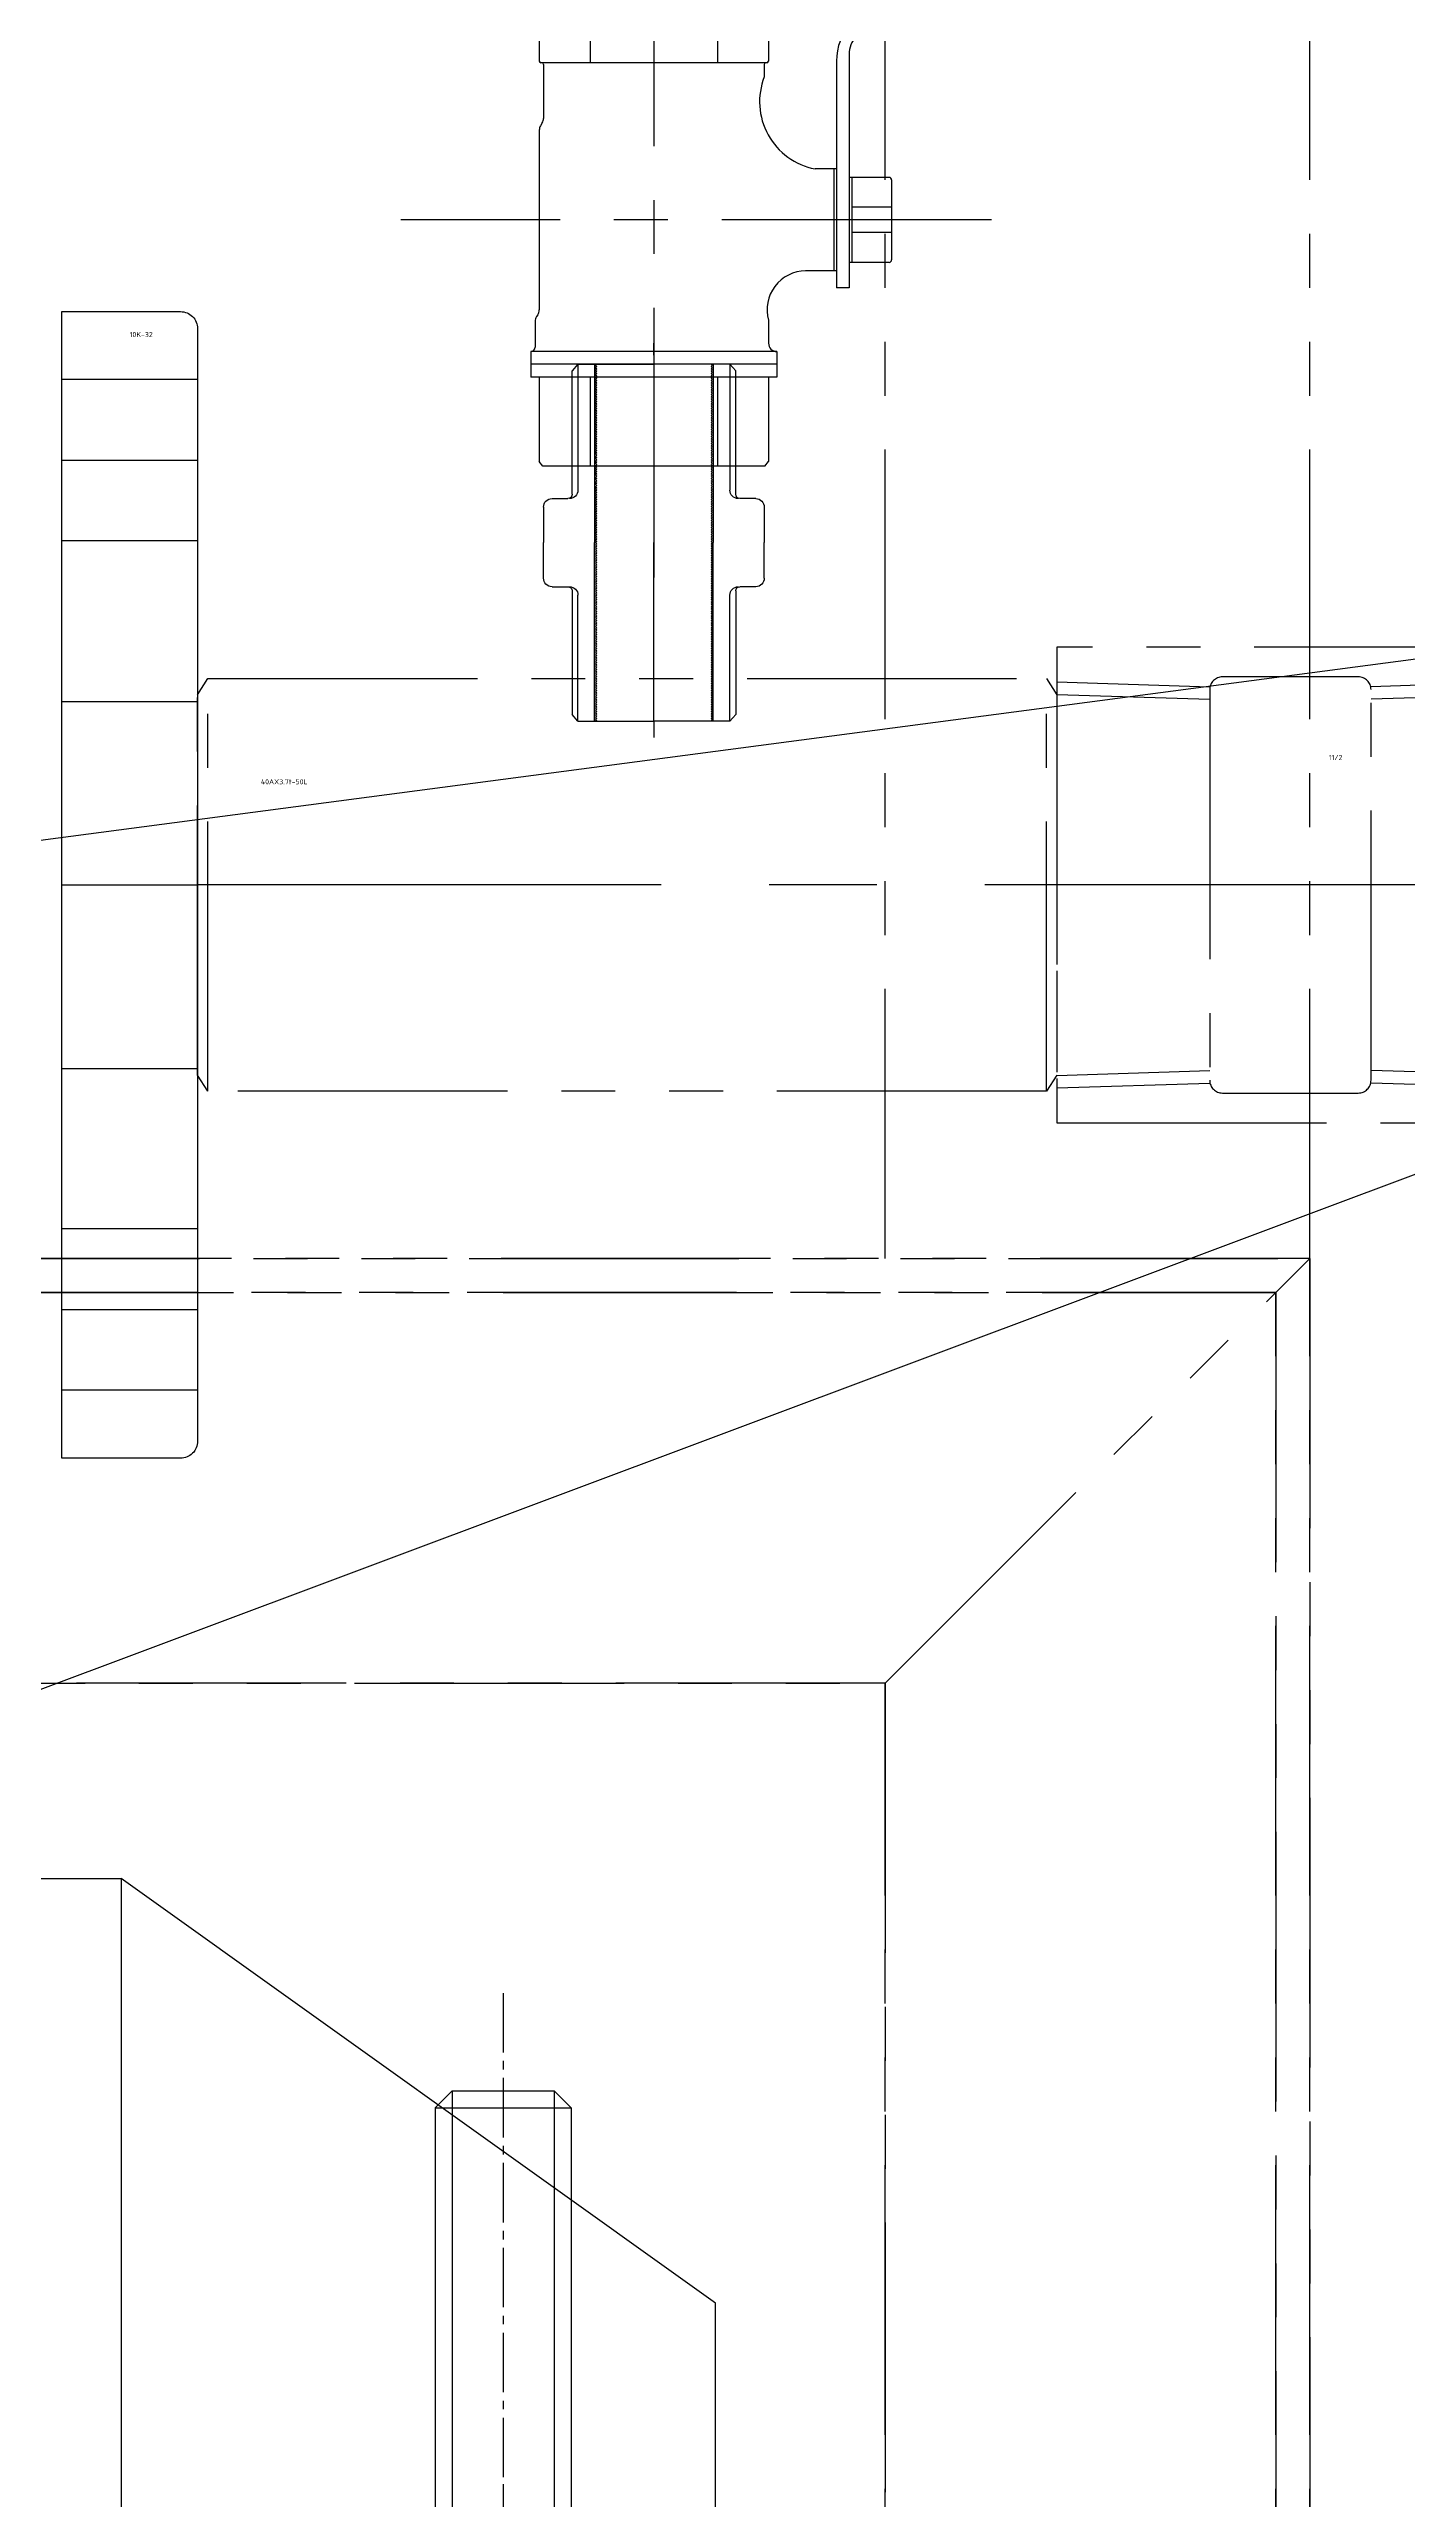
# Model space of a CAD drawing. Header units: millimetres. Extents: x 0 to 37514, y 0 to 8910.
# Drawn here: x 22897.6 to 23057.6, y 1853 to 2141.4 of the extents above; entities that cross this region are included whole.
import ezdxf

# ---------------------------------------------------------------- set-up
doc = ezdxf.new("R2010")
doc.units = ezdxf.units.MM
for name, pattern in [('CENTER', [50.8, 31.75, -6.35, 6.35, -6.35]), ('CENTER1', [10, 7, -1, 1, -1]), ('CENTERX2', [101.6, 63.5, -12.7, 12.7, -12.7]), ('DASHED', [19.05, 12.7, -6.35]), ('PHANTOM', [63.5, 31.75, -6.35, 6.35, -6.35, 6.35, -6.35])]:
    doc.linetypes.add(name, pattern=pattern)
for name, color, linetype in [('2', 2, 'DASHED'), ('BOM-T', 4, 'Continuous'), ('CENTER', 1, 'CENTER')]:
    doc.layers.add(name, color=color, linetype=linetype)
doc.styles.get("Standard").update_dxf_attribs({"font": 'ISOCP.SHX', "bigfont": 'WHGTXT.SHX'})
doc.dimstyles.new('PS-20', dxfattribs={"dimscale": 20, "dimtxt": 3.2, "dimasz": 2.5, "dimexe": 2, "dimexo": 2.5, "dimgap": 2, "dimtad": 1, "dimtoh": 1, "dimrnd": 0.05, "dimzin": 12, "dimdsep": 46, "dimtxsty": 'Standard', "dimcen": 0, "dimclrt": 2, "dimazin": 3, "dimtfac": 1, "dimtofl": 0, "dimtmove": 0, "dimatfit": 3, "dimfxl": 0, "dimtolj": 1, "dimtzin": 0, "dimarcsym": 0})

# ---------------------------------------------------------------- blocks, each defined once
blk = doc.blocks.new('A$C2C2A1213')
at = {"color": 6, "linetype": 'PHANTOM'}
for p, q in [((-50, 710), (-50, 1760)), ((0, 710), (0, 1760)), ((-480, 710), (0, 710)), ((-480, 710), (0, 710)), ((0, 710), (-480, 710)), ((-50, 660), (0, 710)), ((-50, 660), (0, 710)), ((0, 710), (0, 0)), ((0, 0), (0, 710)), ((-476, 706), (-4, 706)), ((-4, 706), (-476, 706)), ((-4, 706), (-4, 0)), ((-4, 0), (-4, 706)), ((-50, 660), (-430, 660)), ((-430, 660), (-50, 660)), ((-50, 0), (-50, 660)), ((-50, 660), (-50, 0))]:
    blk.add_line(p, q, dxfattribs=at)
blk = doc.blocks.new('A$C3E310DE3')
at = {"color": 1, "linetype": 'CENTER1'}
for p, q in [((-38, 163.53), (-38, 9.03)), ((-96, 8), (-96, -5))]:
    blk.add_line(p, q, dxfattribs=at)
at = {"color": 0, "linetype": 'Continuous'}
for p, q in [((-44, 152), (-46, 150)), ((-44, 152), (-44, 99)), ((-32, 152), (-44, 152)), ((-32, 152), (-32, 99)), ((-32, 152), (-30, 150)), ((-46, 150), (-46, 99)), ((-30, 150), (-46, 150)), ((-30, 150), (-30, 99)), ((-27.88, 99), (-48.12, 99)), ((-51.5, 97), (-51.5, 93)), ((-44.75, 97), (-44.75, 93)), ((-31.25, 97), (-31.25, 93)), ((-24.5, 97), (-24.5, 93)), ((-51.5, 89), (-51.5, 93)), ((-44.75, 89), (-44.75, 93)), ((-31.25, 89), (-31.25, 93)), ((-24.5, 89), (-24.5, 93)), ((-27.88, 87), (-48.12, 87)), ((-27.88, 77), (-48.12, 77)), ((-51.5, 75), (-51.5, 71)), ((-44.75, 75), (-44.75, 71)), ((-31.25, 75), (-31.25, 71)), ((-24.5, 75), (-24.5, 71)), ((-51.5, 67), (-51.5, 71)), ((-44.75, 67), (-44.75, 71)), ((-31.25, 67), (-31.25, 71)), ((-24.5, 67), (-24.5, 71)), ((-27.88, 65), (-48.12, 65)), ((-51.5, 19), (-51.5, 27)), ((-24.5, 27), (-51.5, 27)), ((-44.75, 19), (-44.75, 27)), ((-31.25, 19), (-31.25, 27)), ((-24.5, 19), (-24.5, 27)), ((-27.88, 17), (-48.12, 17))]:
    blk.add_line(p, q, dxfattribs=at).dxf.unprotected_set("ltscale", 0)
at = {"color": 0, "linetype": 'Continuous', "ltscale": 0.3}
for p, q in [((-46, 87), (-46, 77)), ((-44, 87), (-44, 77)), ((-32, 87), (-32, 77)), ((-30, 87), (-30, 77)), ((-46, 65), (-46, 27)), ((-44, 65), (-44, 27)), ((-32, 65), (-32, 27)), ((-30, 65), (-30, 27)), ((-56.03, 17), (-70.5, 3)), ((-19.97, 17), (-56.03, 17)), ((-19.97, 17), (-5.5, 3)), ((0, 3), (-112, 3)), ((-112, 3), (-112, 0)), ((0, 3), (0, 0)), ((0, 0), (-112, 0))]:
    blk.add_line(p, q, dxfattribs=at)
at = {"color": 0, "linetype": 'ByBlock', "ltscale": 0.3}
for p, q in [((-104.75, 3), (-104.75, 0)), ((-87.25, 3), (-87.25, 0))]:
    blk.add_line(p, q, dxfattribs=at)
at = {"color": 0, "linetype": 'Continuous'}
for centre, radius, start, end in [((-48.12, 95.15), 3.85, 28.6987, 151.3013), ((-38, 86.61), 12.39, 56.9913, 123.0087), ((-27.88, 95.15), 3.85, 28.6987, 151.3013), ((-48.12, 90.85), 3.85, 208.6987, 331.3013), ((-38, 99.39), 12.39, 236.9913, 303.0087), ((-27.88, 90.85), 3.85, 208.6987, 331.3013), ((-48.12, 73.15), 3.85, 28.6987, 151.3013), ((-38, 64.61), 12.39, 56.9913, 123.0087), ((-27.88, 73.15), 3.85, 28.6987, 151.3013), ((-48.12, 68.85), 3.85, 208.6987, 331.3013), ((-38, 77.39), 12.39, 236.9913, 303.0087), ((-27.88, 68.85), 3.85, 208.6987, 331.3013), ((-48.12, 20.85), 3.85, 208.6987, 331.3013), ((-38, 29.39), 12.39, 236.9913, 303.0087), ((-27.88, 20.85), 3.85, 208.6987, 331.3013)]:
    blk.add_arc(centre, radius, start, end, dxfattribs=at).dxf.unprotected_set("ltscale", 0)
blk = doc.blocks.new('A$C008E7EDB')
at = {"color": 3}
for p, q in [((-80, 50), (-10, 100)), ((-10, 100), (-10, 10)), ((0, 100), (-10, 100)), ((0, 100), (0, 0)), ((-80, 0), (-80, 50)), ((-10, 10), (-80, 10)), ((0, 0), (-80, 0))]:
    blk.add_line(p, q, dxfattribs=at)
at = {"color": 1, "linetype": 'CENTER1'}
blk.add_line((-55, 28.71), (-55, -17.97), dxfattribs=at)
blk.add_blockref('A$C3E310DE3', (-17, -77))
blk = doc.blocks.new('새d23d로운 블럭')
for p, q in [((372719.19, 61524.69), (372723.38, 61524.69)), ((372727.57, 61524.69), (372723.38, 61524.69)), ((372702.38, 61520.63), (372703.16, 61521.32)), ((372717.69, 61521.32), (372703.16, 61521.32)), ((372718.19, 61523.69), (372718.19, 61521.82)), ((372728.57, 61523.69), (372728.57, 61521.82)), ((372729.07, 61521.32), (372743.6, 61521.32)), ((372744.38, 61520.63), (372743.6, 61521.32)), ((372702.38, 61520.63), (372702.38, 61511.69)), ((372702.38, 61520.63), (372717.19, 61520.63)), ((372702.38, 61518.67), (372723.38, 61518.67)), ((372744.38, 61518.67), (372723.38, 61518.67)), ((372744.38, 61520.63), (372729.57, 61520.63)), ((372744.38, 61520.63), (372744.38, 61511.69)), ((372702.38, 61502.74), (372702.38, 61511.69)), ((372744.38, 61502.74), (372744.38, 61511.69)), ((372702.38, 61504.7), (372723.38, 61504.7)), ((372744.38, 61504.7), (372723.38, 61504.7)), ((372702.38, 61502.74), (372703.16, 61502.05)), ((372702.38, 61502.74), (372717.19, 61502.74)), ((372717.69, 61502.05), (372703.16, 61502.05)), ((372718.19, 61499.69), (372718.19, 61501.55)), ((372728.57, 61499.69), (372728.57, 61501.55)), ((372729.07, 61502.05), (372743.6, 61502.05)), ((372744.38, 61502.74), (372729.57, 61502.74)), ((372744.38, 61502.74), (372743.6, 61502.05)), ((372719.19, 61498.69), (372723.38, 61498.69)), ((372727.57, 61498.69), (372723.38, 61498.69))]:
    blk.add_line(p, q)
at = {"color": 4, "lineweight": 30}
for p, q in [((372702.38, 61518.42), (372702.52, 61518.56)), ((372702.52, 61518.56), (372702.65, 61518.42)), ((372702.65, 61518.42), (372702.79, 61518.56)), ((372702.79, 61518.56), (372702.93, 61518.42)), ((372702.93, 61518.42), (372703.07, 61518.56)), ((372703.07, 61518.56), (372703.2, 61518.42)), ((372703.2, 61518.42), (372703.34, 61518.56)), ((372703.34, 61518.56), (372703.48, 61518.42)), ((372703.48, 61518.42), (372703.61, 61518.56)), ((372703.61, 61518.56), (372703.75, 61518.42)), ((372703.75, 61518.42), (372703.89, 61518.56)), ((372703.89, 61518.56), (372704.03, 61518.42)), ((372704.03, 61518.42), (372704.16, 61518.56)), ((372704.16, 61518.56), (372704.3, 61518.42)), ((372704.3, 61518.42), (372704.44, 61518.56)), ((372704.44, 61518.56), (372704.58, 61518.42)), ((372704.58, 61518.42), (372704.71, 61518.56)), ((372704.71, 61518.56), (372704.85, 61518.42)), ((372704.85, 61518.42), (372704.99, 61518.56)), ((372704.99, 61518.56), (372705.12, 61518.42)), ((372705.12, 61518.42), (372705.26, 61518.56)), ((372705.26, 61518.56), (372705.4, 61518.42)), ((372705.4, 61518.42), (372705.54, 61518.56)), ((372705.54, 61518.56), (372705.67, 61518.42)), ((372705.67, 61518.42), (372705.81, 61518.56)), ((372705.81, 61518.56), (372705.95, 61518.42)), ((372705.95, 61518.42), (372706.08, 61518.56)), ((372706.08, 61518.56), (372706.22, 61518.42)), ((372706.22, 61518.42), (372706.36, 61518.56)), ((372706.36, 61518.56), (372706.5, 61518.42)), ((372706.5, 61518.42), (372706.63, 61518.56)), ((372706.63, 61518.56), (372706.77, 61518.42)), ((372706.77, 61518.42), (372706.91, 61518.56)), ((372706.91, 61518.56), (372707.04, 61518.42)), ((372707.04, 61518.42), (372707.18, 61518.56)), ((372707.18, 61518.56), (372707.32, 61518.42)), ((372707.32, 61518.42), (372707.46, 61518.56)), ((372707.46, 61518.56), (372707.59, 61518.42)), ((372707.59, 61518.42), (372707.73, 61518.56)), ((372707.73, 61518.56), (372707.87, 61518.42)), ((372707.87, 61518.42), (372708.01, 61518.56)), ((372708.01, 61518.56), (372708.14, 61518.42)), ((372708.14, 61518.42), (372708.28, 61518.56)), ((372708.28, 61518.56), (372708.42, 61518.42)), ((372708.42, 61518.42), (372708.55, 61518.56)), ((372708.55, 61518.56), (372708.69, 61518.42)), ((372708.69, 61518.42), (372708.83, 61518.56)), ((372708.83, 61518.56), (372708.97, 61518.42)), ((372708.97, 61518.42), (372709.1, 61518.56)), ((372709.1, 61518.56), (372709.24, 61518.42)), ((372709.24, 61518.42), (372709.38, 61518.56)), ((372709.38, 61518.56), (372709.51, 61518.42)), ((372709.51, 61518.42), (372709.65, 61518.56)), ((372709.65, 61518.56), (372709.79, 61518.42)), ((372709.79, 61518.42), (372709.93, 61518.56)), ((372709.93, 61518.56), (372710.06, 61518.42)), ((372710.06, 61518.42), (372710.2, 61518.56)), ((372710.2, 61518.56), (372710.34, 61518.42)), ((372710.34, 61518.42), (372710.47, 61518.56)), ((372710.47, 61518.56), (372710.61, 61518.42)), ((372710.61, 61518.42), (372710.75, 61518.56)), ((372710.75, 61518.56), (372710.89, 61518.42)), ((372710.89, 61518.42), (372711.02, 61518.56)), ((372711.02, 61518.56), (372711.16, 61518.42)), ((372711.16, 61518.42), (372711.3, 61518.56)), ((372711.3, 61518.56), (372711.44, 61518.42)), ((372711.44, 61518.42), (372711.57, 61518.56)), ((372711.57, 61518.56), (372711.71, 61518.42)), ((372711.71, 61518.42), (372711.85, 61518.56)), ((372711.85, 61518.56), (372711.98, 61518.42)), ((372711.98, 61518.42), (372712.12, 61518.56)), ((372712.12, 61518.56), (372712.26, 61518.42)), ((372712.26, 61518.42), (372712.4, 61518.56)), ((372712.4, 61518.56), (372712.53, 61518.42)), ((372712.53, 61518.42), (372712.67, 61518.56)), ((372712.67, 61518.56), (372712.81, 61518.42)), ((372712.81, 61518.42), (372712.94, 61518.56)), ((372712.94, 61518.56), (372713.08, 61518.42)), ((372713.08, 61518.42), (372713.22, 61518.56)), ((372713.22, 61518.56), (372713.36, 61518.42)), ((372713.36, 61518.42), (372713.49, 61518.56)), ((372713.49, 61518.56), (372713.63, 61518.42)), ((372713.63, 61518.42), (372713.77, 61518.56)), ((372713.77, 61518.56), (372713.9, 61518.42)), ((372713.9, 61518.42), (372714.04, 61518.56)), ((372714.04, 61518.56), (372714.18, 61518.42)), ((372714.18, 61518.42), (372714.32, 61518.56)), ((372714.32, 61518.56), (372714.45, 61518.42)), ((372714.45, 61518.42), (372714.59, 61518.56)), ((372714.59, 61518.56), (372714.73, 61518.42)), ((372714.73, 61518.42), (372714.87, 61518.56)), ((372714.87, 61518.56), (372715, 61518.42)), ((372715, 61518.42), (372715.14, 61518.56)), ((372715.14, 61518.56), (372715.28, 61518.42)), ((372715.28, 61518.42), (372715.41, 61518.56)), ((372715.41, 61518.56), (372715.55, 61518.42)), ((372715.55, 61518.42), (372715.69, 61518.56)), ((372715.69, 61518.56), (372715.83, 61518.42)), ((372715.83, 61518.42), (372715.96, 61518.56)), ((372715.96, 61518.56), (372716.1, 61518.42)), ((372716.1, 61518.42), (372716.24, 61518.56)), ((372716.24, 61518.56), (372716.37, 61518.42)), ((372716.37, 61518.42), (372716.51, 61518.56)), ((372716.51, 61518.56), (372716.65, 61518.42)), ((372716.65, 61518.42), (372716.79, 61518.56)), ((372716.79, 61518.56), (372716.92, 61518.42)), ((372716.92, 61518.42), (372717.06, 61518.56)), ((372717.06, 61518.56), (372717.2, 61518.42)), ((372717.2, 61518.42), (372717.33, 61518.56)), ((372717.33, 61518.56), (372717.47, 61518.42)), ((372717.47, 61518.42), (372717.61, 61518.56)), ((372717.61, 61518.56), (372717.75, 61518.42)), ((372717.75, 61518.42), (372717.88, 61518.56)), ((372717.88, 61518.56), (372718.02, 61518.42)), ((372718.02, 61518.42), (372718.16, 61518.56)), ((372718.16, 61518.56), (372718.3, 61518.42)), ((372718.3, 61518.42), (372718.43, 61518.56)), ((372718.43, 61518.56), (372718.57, 61518.42)), ((372718.57, 61518.42), (372718.71, 61518.56)), ((372718.71, 61518.56), (372718.84, 61518.42)), ((372718.84, 61518.42), (372718.98, 61518.56)), ((372718.98, 61518.56), (372719.12, 61518.42)), ((372719.12, 61518.42), (372719.26, 61518.56)), ((372719.26, 61518.56), (372719.39, 61518.42)), ((372719.39, 61518.42), (372719.53, 61518.56)), ((372719.53, 61518.56), (372719.67, 61518.42)), ((372719.67, 61518.42), (372719.8, 61518.56)), ((372719.8, 61518.56), (372719.94, 61518.42)), ((372719.94, 61518.42), (372720.08, 61518.56)), ((372720.08, 61518.56), (372720.22, 61518.42)), ((372720.22, 61518.42), (372720.35, 61518.56)), ((372720.35, 61518.56), (372720.49, 61518.42)), ((372720.49, 61518.42), (372720.63, 61518.56)), ((372720.63, 61518.56), (372720.76, 61518.42)), ((372720.76, 61518.42), (372720.9, 61518.56)), ((372720.9, 61518.56), (372721.04, 61518.42)), ((372721.04, 61518.42), (372721.18, 61518.56)), ((372721.18, 61518.56), (372721.31, 61518.42)), ((372721.31, 61518.42), (372721.45, 61518.56)), ((372721.45, 61518.56), (372721.59, 61518.42)), ((372721.59, 61518.42), (372721.73, 61518.56)), ((372721.73, 61518.56), (372721.86, 61518.42)), ((372721.86, 61518.42), (372722, 61518.56)), ((372722, 61518.56), (372722.14, 61518.42)), ((372722.14, 61518.42), (372722.27, 61518.56)), ((372722.27, 61518.56), (372722.41, 61518.42)), ((372722.41, 61518.42), (372722.55, 61518.56)), ((372722.55, 61518.56), (372722.69, 61518.42)), ((372722.69, 61518.42), (372722.82, 61518.56)), ((372722.82, 61518.56), (372722.96, 61518.42)), ((372722.96, 61518.42), (372723.1, 61518.56)), ((372723.1, 61518.56), (372723.23, 61518.42)), ((372723.23, 61518.42), (372723.37, 61518.56)), ((372723.37, 61518.56), (372723.51, 61518.42)), ((372723.51, 61518.42), (372723.65, 61518.56)), ((372723.65, 61518.56), (372723.78, 61518.42)), ((372723.78, 61518.42), (372723.92, 61518.56)), ((372723.92, 61518.56), (372724.06, 61518.42)), ((372724.06, 61518.42), (372724.19, 61518.56)), ((372724.19, 61518.56), (372724.33, 61518.42)), ((372724.33, 61518.42), (372724.47, 61518.56)), ((372724.47, 61518.56), (372724.61, 61518.42)), ((372724.61, 61518.42), (372724.74, 61518.56)), ((372724.74, 61518.56), (372724.88, 61518.42)), ((372724.88, 61518.42), (372725.02, 61518.56)), ((372725.02, 61518.56), (372725.16, 61518.42)), ((372725.16, 61518.42), (372725.29, 61518.56)), ((372725.29, 61518.56), (372725.43, 61518.42)), ((372725.43, 61518.42), (372725.57, 61518.56)), ((372725.57, 61518.56), (372725.7, 61518.42)), ((372725.7, 61518.42), (372725.84, 61518.56)), ((372725.84, 61518.56), (372725.98, 61518.42)), ((372725.98, 61518.42), (372726.12, 61518.56)), ((372726.12, 61518.56), (372726.25, 61518.42)), ((372726.25, 61518.42), (372726.39, 61518.56)), ((372726.39, 61518.56), (372726.53, 61518.42)), ((372726.53, 61518.42), (372726.66, 61518.56)), ((372726.66, 61518.56), (372726.8, 61518.42)), ((372726.8, 61518.42), (372726.94, 61518.56)), ((372726.94, 61518.56), (372727.08, 61518.42)), ((372727.08, 61518.42), (372727.21, 61518.56)), ((372727.21, 61518.56), (372727.35, 61518.42)), ((372727.35, 61518.42), (372727.49, 61518.56)), ((372727.49, 61518.56), (372727.62, 61518.42)), ((372727.62, 61518.42), (372727.76, 61518.56)), ((372727.76, 61518.56), (372727.9, 61518.42)), ((372727.9, 61518.42), (372728.04, 61518.56)), ((372728.04, 61518.56), (372728.17, 61518.42)), ((372728.17, 61518.42), (372728.31, 61518.56)), ((372728.31, 61518.56), (372728.45, 61518.42)), ((372728.45, 61518.42), (372728.59, 61518.56)), ((372728.59, 61518.56), (372728.72, 61518.42)), ((372728.72, 61518.42), (372728.86, 61518.56)), ((372728.86, 61518.56), (372729, 61518.42)), ((372729, 61518.42), (372729.13, 61518.56)), ((372729.13, 61518.56), (372729.27, 61518.42)), ((372729.27, 61518.42), (372729.41, 61518.56)), ((372729.41, 61518.56), (372729.55, 61518.42)), ((372729.55, 61518.42), (372729.68, 61518.56)), ((372729.68, 61518.56), (372729.82, 61518.42)), ((372729.82, 61518.42), (372729.96, 61518.56)), ((372729.96, 61518.56), (372730.09, 61518.42)), ((372730.09, 61518.42), (372730.23, 61518.56)), ((372730.23, 61518.56), (372730.37, 61518.42)), ((372730.37, 61518.42), (372730.51, 61518.56)), ((372730.51, 61518.56), (372730.64, 61518.42)), ((372730.64, 61518.42), (372730.78, 61518.56)), ((372730.78, 61518.56), (372730.92, 61518.42)), ((372730.92, 61518.42), (372731.05, 61518.56)), ((372731.05, 61518.56), (372731.19, 61518.42)), ((372731.19, 61518.42), (372731.33, 61518.56)), ((372731.33, 61518.56), (372731.47, 61518.42)), ((372731.47, 61518.42), (372731.6, 61518.56)), ((372731.6, 61518.56), (372731.74, 61518.42)), ((372731.74, 61518.42), (372731.88, 61518.56)), ((372731.88, 61518.56), (372732.02, 61518.42)), ((372732.02, 61518.42), (372732.15, 61518.56)), ((372732.15, 61518.56), (372732.29, 61518.42)), ((372732.29, 61518.42), (372732.43, 61518.56)), ((372732.43, 61518.56), (372732.56, 61518.42)), ((372732.56, 61518.42), (372732.7, 61518.56)), ((372732.7, 61518.56), (372732.84, 61518.42)), ((372732.84, 61518.42), (372732.98, 61518.56)), ((372732.98, 61518.56), (372733.11, 61518.42)), ((372733.11, 61518.42), (372733.25, 61518.56)), ((372733.25, 61518.56), (372733.39, 61518.42)), ((372733.39, 61518.42), (372733.52, 61518.56)), ((372733.52, 61518.56), (372733.66, 61518.42)), ((372733.66, 61518.42), (372733.8, 61518.56)), ((372733.8, 61518.56), (372733.94, 61518.42)), ((372733.94, 61518.42), (372734.07, 61518.56)), ((372734.07, 61518.56), (372734.21, 61518.42)), ((372734.21, 61518.42), (372734.35, 61518.56)), ((372734.35, 61518.56), (372734.48, 61518.42)), ((372734.48, 61518.42), (372734.62, 61518.56)), ((372734.62, 61518.56), (372734.76, 61518.42)), ((372734.76, 61518.42), (372734.9, 61518.56)), ((372734.9, 61518.56), (372735.03, 61518.42)), ((372735.03, 61518.42), (372735.17, 61518.56)), ((372735.17, 61518.56), (372735.31, 61518.42)), ((372735.31, 61518.42), (372735.45, 61518.56)), ((372735.45, 61518.56), (372735.58, 61518.42)), ((372735.58, 61518.42), (372735.72, 61518.56)), ((372735.72, 61518.56), (372735.86, 61518.42)), ((372735.86, 61518.42), (372735.99, 61518.56)), ((372735.99, 61518.56), (372736.13, 61518.42)), ((372736.13, 61518.42), (372736.27, 61518.56)), ((372736.27, 61518.56), (372736.41, 61518.42)), ((372736.41, 61518.42), (372736.54, 61518.56)), ((372736.54, 61518.56), (372736.68, 61518.42)), ((372736.68, 61518.42), (372736.82, 61518.56)), ((372736.82, 61518.56), (372736.95, 61518.42)), ((372736.95, 61518.42), (372737.09, 61518.56)), ((372737.09, 61518.56), (372737.23, 61518.42)), ((372737.23, 61518.42), (372737.37, 61518.56)), ((372737.37, 61518.56), (372737.5, 61518.42)), ((372737.5, 61518.42), (372737.64, 61518.56)), ((372737.64, 61518.56), (372737.78, 61518.42)), ((372737.78, 61518.42), (372737.91, 61518.56)), ((372737.91, 61518.56), (372738.05, 61518.42)), ((372738.05, 61518.42), (372738.19, 61518.56)), ((372738.19, 61518.56), (372738.33, 61518.42)), ((372738.33, 61518.42), (372738.46, 61518.56)), ((372738.46, 61518.56), (372738.6, 61518.42)), ((372738.6, 61518.42), (372738.74, 61518.56)), ((372738.74, 61518.56), (372738.88, 61518.42)), ((372738.88, 61518.42), (372739.01, 61518.56)), ((372739.01, 61518.56), (372739.15, 61518.42)), ((372739.15, 61518.42), (372739.29, 61518.56)), ((372739.29, 61518.56), (372739.42, 61518.42)), ((372739.42, 61518.42), (372739.56, 61518.56)), ((372739.56, 61518.56), (372739.7, 61518.42)), ((372739.7, 61518.42), (372739.84, 61518.56)), ((372739.84, 61518.56), (372739.97, 61518.42)), ((372739.97, 61518.42), (372740.11, 61518.56)), ((372740.11, 61518.56), (372740.25, 61518.42)), ((372740.25, 61518.42), (372740.38, 61518.56)), ((372740.38, 61518.56), (372740.52, 61518.42)), ((372740.52, 61518.42), (372740.66, 61518.56)), ((372740.66, 61518.56), (372740.8, 61518.42)), ((372740.8, 61518.42), (372740.93, 61518.56)), ((372740.93, 61518.56), (372741.07, 61518.42)), ((372741.07, 61518.42), (372741.21, 61518.56)), ((372741.21, 61518.56), (372741.34, 61518.42)), ((372741.34, 61518.42), (372741.48, 61518.56)), ((372741.48, 61518.56), (372741.62, 61518.42)), ((372741.62, 61518.42), (372741.76, 61518.56)), ((372741.76, 61518.56), (372741.89, 61518.42)), ((372741.89, 61518.42), (372742.03, 61518.56)), ((372742.03, 61518.56), (372742.17, 61518.42)), ((372742.17, 61518.42), (372742.31, 61518.56)), ((372742.31, 61518.56), (372742.44, 61518.42)), ((372742.44, 61518.42), (372742.58, 61518.56)), ((372742.58, 61518.56), (372742.72, 61518.42)), ((372742.72, 61518.42), (372742.85, 61518.56)), ((372742.85, 61518.56), (372742.99, 61518.42)), ((372742.99, 61518.42), (372743.13, 61518.56)), ((372743.13, 61518.56), (372743.27, 61518.42)), ((372743.27, 61518.42), (372743.4, 61518.56)), ((372743.4, 61518.56), (372743.54, 61518.42)), ((372743.54, 61518.42), (372743.68, 61518.56)), ((372743.68, 61518.56), (372743.81, 61518.42)), ((372743.81, 61518.42), (372743.95, 61518.56)), ((372743.95, 61518.56), (372744.09, 61518.42)), ((372744.09, 61518.42), (372744.23, 61518.56)), ((372744.23, 61518.56), (372744.36, 61518.42)), ((372702.38, 61504.95), (372702.52, 61504.81)), ((372702.52, 61504.81), (372702.65, 61504.95)), ((372702.65, 61504.95), (372702.79, 61504.81)), ((372702.79, 61504.81), (372702.93, 61504.95)), ((372702.93, 61504.95), (372703.07, 61504.81)), ((372703.07, 61504.81), (372703.2, 61504.95)), ((372703.2, 61504.95), (372703.34, 61504.81)), ((372703.34, 61504.81), (372703.48, 61504.95)), ((372703.48, 61504.95), (372703.61, 61504.81)), ((372703.61, 61504.81), (372703.75, 61504.95)), ((372703.75, 61504.95), (372703.89, 61504.81)), ((372703.89, 61504.81), (372704.03, 61504.95)), ((372704.03, 61504.95), (372704.16, 61504.81)), ((372704.16, 61504.81), (372704.3, 61504.95)), ((372704.3, 61504.95), (372704.44, 61504.81)), ((372704.44, 61504.81), (372704.58, 61504.95)), ((372704.58, 61504.95), (372704.71, 61504.81)), ((372704.71, 61504.81), (372704.85, 61504.95)), ((372704.85, 61504.95), (372704.99, 61504.81)), ((372704.99, 61504.81), (372705.12, 61504.95)), ((372705.12, 61504.95), (372705.26, 61504.81)), ((372705.26, 61504.81), (372705.4, 61504.95)), ((372705.4, 61504.95), (372705.54, 61504.81)), ((372705.54, 61504.81), (372705.67, 61504.95)), ((372705.67, 61504.95), (372705.81, 61504.81)), ((372705.81, 61504.81), (372705.95, 61504.95)), ((372705.95, 61504.95), (372706.08, 61504.81)), ((372706.08, 61504.81), (372706.22, 61504.95)), ((372706.22, 61504.95), (372706.36, 61504.81)), ((372706.36, 61504.81), (372706.5, 61504.95)), ((372706.5, 61504.95), (372706.63, 61504.81)), ((372706.63, 61504.81), (372706.77, 61504.95)), ((372706.77, 61504.95), (372706.91, 61504.81)), ((372706.91, 61504.81), (372707.04, 61504.95)), ((372707.04, 61504.95), (372707.18, 61504.81)), ((372707.18, 61504.81), (372707.32, 61504.95)), ((372707.32, 61504.95), (372707.46, 61504.81)), ((372707.46, 61504.81), (372707.59, 61504.95)), ((372707.59, 61504.95), (372707.73, 61504.81)), ((372707.73, 61504.81), (372707.87, 61504.95)), ((372707.87, 61504.95), (372708.01, 61504.81)), ((372708.01, 61504.81), (372708.14, 61504.95)), ((372708.14, 61504.95), (372708.28, 61504.81)), ((372708.28, 61504.81), (372708.42, 61504.95)), ((372708.42, 61504.95), (372708.55, 61504.81)), ((372708.55, 61504.81), (372708.69, 61504.95)), ((372708.69, 61504.95), (372708.83, 61504.81)), ((372708.83, 61504.81), (372708.97, 61504.95)), ((372708.97, 61504.95), (372709.1, 61504.81)), ((372709.1, 61504.81), (372709.24, 61504.95)), ((372709.24, 61504.95), (372709.38, 61504.81)), ((372709.38, 61504.81), (372709.51, 61504.95)), ((372709.51, 61504.95), (372709.65, 61504.81)), ((372709.65, 61504.81), (372709.79, 61504.95)), ((372709.79, 61504.95), (372709.93, 61504.81)), ((372709.93, 61504.81), (372710.06, 61504.95)), ((372710.06, 61504.95), (372710.2, 61504.81)), ((372710.2, 61504.81), (372710.34, 61504.95)), ((372710.34, 61504.95), (372710.47, 61504.81)), ((372710.47, 61504.81), (372710.61, 61504.95)), ((372710.61, 61504.95), (372710.75, 61504.81)), ((372710.75, 61504.81), (372710.89, 61504.95)), ((372710.89, 61504.95), (372711.02, 61504.81)), ((372711.02, 61504.81), (372711.16, 61504.95)), ((372711.16, 61504.95), (372711.3, 61504.81)), ((372711.3, 61504.81), (372711.44, 61504.95)), ((372711.44, 61504.95), (372711.57, 61504.81)), ((372711.57, 61504.81), (372711.71, 61504.95)), ((372711.71, 61504.95), (372711.85, 61504.81)), ((372711.85, 61504.81), (372711.98, 61504.95)), ((372711.98, 61504.95), (372712.12, 61504.81)), ((372712.12, 61504.81), (372712.26, 61504.95)), ((372712.26, 61504.95), (372712.4, 61504.81)), ((372712.4, 61504.81), (372712.53, 61504.95)), ((372712.53, 61504.95), (372712.67, 61504.81)), ((372712.67, 61504.81), (372712.81, 61504.95)), ((372712.81, 61504.95), (372712.94, 61504.81)), ((372712.94, 61504.81), (372713.08, 61504.95)), ((372713.08, 61504.95), (372713.22, 61504.81)), ((372713.22, 61504.81), (372713.36, 61504.95)), ((372713.36, 61504.95), (372713.49, 61504.81)), ((372713.49, 61504.81), (372713.63, 61504.95)), ((372713.63, 61504.95), (372713.77, 61504.81)), ((372713.77, 61504.81), (372713.9, 61504.95)), ((372713.9, 61504.95), (372714.04, 61504.81)), ((372714.04, 61504.81), (372714.18, 61504.95)), ((372714.18, 61504.95), (372714.32, 61504.81)), ((372714.32, 61504.81), (372714.45, 61504.95)), ((372714.45, 61504.95), (372714.59, 61504.81)), ((372714.59, 61504.81), (372714.73, 61504.95)), ((372714.73, 61504.95), (372714.87, 61504.81)), ((372714.87, 61504.81), (372715, 61504.95)), ((372715, 61504.95), (372715.14, 61504.81)), ((372715.14, 61504.81), (372715.28, 61504.95)), ((372715.28, 61504.95), (372715.41, 61504.81)), ((372715.41, 61504.81), (372715.55, 61504.95)), ((372715.55, 61504.95), (372715.69, 61504.81)), ((372715.69, 61504.81), (372715.83, 61504.95)), ((372715.83, 61504.95), (372715.96, 61504.81)), ((372715.96, 61504.81), (372716.1, 61504.95)), ((372716.1, 61504.95), (372716.24, 61504.81)), ((372716.24, 61504.81), (372716.37, 61504.95)), ((372716.37, 61504.95), (372716.51, 61504.81)), ((372716.51, 61504.81), (372716.65, 61504.95)), ((372716.65, 61504.95), (372716.79, 61504.81)), ((372716.79, 61504.81), (372716.92, 61504.95)), ((372716.92, 61504.95), (372717.06, 61504.81)), ((372717.06, 61504.81), (372717.2, 61504.95)), ((372717.2, 61504.95), (372717.33, 61504.81)), ((372717.33, 61504.81), (372717.47, 61504.95)), ((372717.47, 61504.95), (372717.61, 61504.81)), ((372717.61, 61504.81), (372717.75, 61504.95)), ((372717.75, 61504.95), (372717.88, 61504.81)), ((372717.88, 61504.81), (372718.02, 61504.95)), ((372718.02, 61504.95), (372718.16, 61504.81)), ((372718.16, 61504.81), (372718.3, 61504.95)), ((372718.3, 61504.95), (372718.43, 61504.81)), ((372718.43, 61504.81), (372718.57, 61504.95)), ((372718.57, 61504.95), (372718.71, 61504.81)), ((372718.71, 61504.81), (372718.84, 61504.95)), ((372718.84, 61504.95), (372718.98, 61504.81)), ((372718.98, 61504.81), (372719.12, 61504.95)), ((372719.12, 61504.95), (372719.26, 61504.81)), ((372719.26, 61504.81), (372719.39, 61504.95)), ((372719.39, 61504.95), (372719.53, 61504.81)), ((372719.53, 61504.81), (372719.67, 61504.95)), ((372719.67, 61504.95), (372719.8, 61504.81)), ((372719.8, 61504.81), (372719.94, 61504.95)), ((372719.94, 61504.95), (372720.08, 61504.81)), ((372720.08, 61504.81), (372720.22, 61504.95)), ((372720.22, 61504.95), (372720.35, 61504.81)), ((372720.35, 61504.81), (372720.49, 61504.95)), ((372720.49, 61504.95), (372720.63, 61504.81)), ((372720.63, 61504.81), (372720.76, 61504.95)), ((372720.76, 61504.95), (372720.9, 61504.81)), ((372720.9, 61504.81), (372721.04, 61504.95)), ((372721.04, 61504.95), (372721.18, 61504.81)), ((372721.18, 61504.81), (372721.31, 61504.95)), ((372721.31, 61504.95), (372721.45, 61504.81)), ((372721.45, 61504.81), (372721.59, 61504.95)), ((372721.59, 61504.95), (372721.73, 61504.81)), ((372721.73, 61504.81), (372721.86, 61504.95)), ((372721.86, 61504.95), (372722, 61504.81)), ((372722, 61504.81), (372722.14, 61504.95)), ((372722.14, 61504.95), (372722.27, 61504.81)), ((372722.27, 61504.81), (372722.41, 61504.95)), ((372722.41, 61504.95), (372722.55, 61504.81)), ((372722.55, 61504.81), (372722.69, 61504.95)), ((372722.69, 61504.95), (372722.82, 61504.81)), ((372722.82, 61504.81), (372722.96, 61504.95)), ((372722.96, 61504.95), (372723.1, 61504.81)), ((372723.1, 61504.81), (372723.23, 61504.95)), ((372723.23, 61504.95), (372723.37, 61504.81)), ((372723.37, 61504.81), (372723.51, 61504.95)), ((372723.51, 61504.95), (372723.65, 61504.81)), ((372723.65, 61504.81), (372723.78, 61504.95)), ((372723.78, 61504.95), (372723.92, 61504.81)), ((372723.92, 61504.81), (372724.06, 61504.95)), ((372724.06, 61504.95), (372724.19, 61504.81)), ((372724.19, 61504.81), (372724.33, 61504.95)), ((372724.33, 61504.95), (372724.47, 61504.81)), ((372724.47, 61504.81), (372724.61, 61504.95)), ((372724.61, 61504.95), (372724.74, 61504.81)), ((372724.74, 61504.81), (372724.88, 61504.95)), ((372724.88, 61504.95), (372725.02, 61504.81)), ((372725.02, 61504.81), (372725.16, 61504.95)), ((372725.16, 61504.95), (372725.29, 61504.81)), ((372725.29, 61504.81), (372725.43, 61504.95)), ((372725.43, 61504.95), (372725.57, 61504.81)), ((372725.57, 61504.81), (372725.7, 61504.95)), ((372725.7, 61504.95), (372725.84, 61504.81)), ((372725.84, 61504.81), (372725.98, 61504.95)), ((372725.98, 61504.95), (372726.12, 61504.81)), ((372726.12, 61504.81), (372726.25, 61504.95)), ((372726.25, 61504.95), (372726.39, 61504.81)), ((372726.39, 61504.81), (372726.53, 61504.95)), ((372726.53, 61504.95), (372726.66, 61504.81)), ((372726.66, 61504.81), (372726.8, 61504.95)), ((372726.8, 61504.95), (372726.94, 61504.81)), ((372726.94, 61504.81), (372727.08, 61504.95)), ((372727.08, 61504.95), (372727.21, 61504.81)), ((372727.21, 61504.81), (372727.35, 61504.95)), ((372727.35, 61504.95), (372727.49, 61504.81)), ((372727.49, 61504.81), (372727.62, 61504.95)), ((372727.62, 61504.95), (372727.76, 61504.81)), ((372727.76, 61504.81), (372727.9, 61504.95)), ((372727.9, 61504.95), (372728.04, 61504.81)), ((372728.04, 61504.81), (372728.17, 61504.95)), ((372728.17, 61504.95), (372728.31, 61504.81)), ((372728.31, 61504.81), (372728.45, 61504.95)), ((372728.45, 61504.95), (372728.59, 61504.81)), ((372728.59, 61504.81), (372728.72, 61504.95)), ((372728.72, 61504.95), (372728.86, 61504.81)), ((372728.86, 61504.81), (372729, 61504.95)), ((372729, 61504.95), (372729.13, 61504.81)), ((372729.13, 61504.81), (372729.27, 61504.95)), ((372729.27, 61504.95), (372729.41, 61504.81)), ((372729.41, 61504.81), (372729.55, 61504.95)), ((372729.55, 61504.95), (372729.68, 61504.81)), ((372729.68, 61504.81), (372729.82, 61504.95)), ((372729.82, 61504.95), (372729.96, 61504.81)), ((372729.96, 61504.81), (372730.09, 61504.95)), ((372730.09, 61504.95), (372730.23, 61504.81)), ((372730.23, 61504.81), (372730.37, 61504.95)), ((372730.37, 61504.95), (372730.51, 61504.81)), ((372730.51, 61504.81), (372730.64, 61504.95)), ((372730.64, 61504.95), (372730.78, 61504.81)), ((372730.78, 61504.81), (372730.92, 61504.95)), ((372730.92, 61504.95), (372731.05, 61504.81)), ((372731.05, 61504.81), (372731.19, 61504.95)), ((372731.19, 61504.95), (372731.33, 61504.81)), ((372731.33, 61504.81), (372731.47, 61504.95)), ((372731.47, 61504.95), (372731.6, 61504.81)), ((372731.6, 61504.81), (372731.74, 61504.95)), ((372731.74, 61504.95), (372731.88, 61504.81)), ((372731.88, 61504.81), (372732.02, 61504.95)), ((372732.02, 61504.95), (372732.15, 61504.81)), ((372732.15, 61504.81), (372732.29, 61504.95)), ((372732.29, 61504.95), (372732.43, 61504.81)), ((372732.43, 61504.81), (372732.56, 61504.95)), ((372732.56, 61504.95), (372732.7, 61504.81)), ((372732.7, 61504.81), (372732.84, 61504.95)), ((372732.84, 61504.95), (372732.98, 61504.81)), ((372732.98, 61504.81), (372733.11, 61504.95)), ((372733.11, 61504.95), (372733.25, 61504.81)), ((372733.25, 61504.81), (372733.39, 61504.95)), ((372733.39, 61504.95), (372733.52, 61504.81)), ((372733.52, 61504.81), (372733.66, 61504.95)), ((372733.66, 61504.95), (372733.8, 61504.81)), ((372733.8, 61504.81), (372733.94, 61504.95)), ((372733.94, 61504.95), (372734.07, 61504.81)), ((372734.07, 61504.81), (372734.21, 61504.95)), ((372734.21, 61504.95), (372734.35, 61504.81)), ((372734.35, 61504.81), (372734.48, 61504.95)), ((372734.48, 61504.95), (372734.62, 61504.81)), ((372734.62, 61504.81), (372734.76, 61504.95)), ((372734.76, 61504.95), (372734.9, 61504.81)), ((372734.9, 61504.81), (372735.03, 61504.95)), ((372735.03, 61504.95), (372735.17, 61504.81)), ((372735.17, 61504.81), (372735.31, 61504.95)), ((372735.31, 61504.95), (372735.45, 61504.81)), ((372735.45, 61504.81), (372735.58, 61504.95)), ((372735.58, 61504.95), (372735.72, 61504.81)), ((372735.72, 61504.81), (372735.86, 61504.95)), ((372735.86, 61504.95), (372735.99, 61504.81)), ((372735.99, 61504.81), (372736.13, 61504.95)), ((372736.13, 61504.95), (372736.27, 61504.81)), ((372736.27, 61504.81), (372736.41, 61504.95)), ((372736.41, 61504.95), (372736.54, 61504.81)), ((372736.54, 61504.81), (372736.68, 61504.95)), ((372736.68, 61504.95), (372736.82, 61504.81)), ((372736.82, 61504.81), (372736.95, 61504.95)), ((372736.95, 61504.95), (372737.09, 61504.81)), ((372737.09, 61504.81), (372737.23, 61504.95)), ((372737.23, 61504.95), (372737.37, 61504.81)), ((372737.37, 61504.81), (372737.5, 61504.95)), ((372737.5, 61504.95), (372737.64, 61504.81)), ((372737.64, 61504.81), (372737.78, 61504.95)), ((372737.78, 61504.95), (372737.91, 61504.81)), ((372737.91, 61504.81), (372738.05, 61504.95)), ((372738.05, 61504.95), (372738.19, 61504.81)), ((372738.19, 61504.81), (372738.33, 61504.95)), ((372738.33, 61504.95), (372738.46, 61504.81)), ((372738.46, 61504.81), (372738.6, 61504.95)), ((372738.6, 61504.95), (372738.74, 61504.81)), ((372738.74, 61504.81), (372738.88, 61504.95)), ((372738.88, 61504.95), (372739.01, 61504.81)), ((372739.01, 61504.81), (372739.15, 61504.95)), ((372739.15, 61504.95), (372739.29, 61504.81)), ((372739.29, 61504.81), (372739.42, 61504.95)), ((372739.42, 61504.95), (372739.56, 61504.81)), ((372739.56, 61504.81), (372739.7, 61504.95)), ((372739.7, 61504.95), (372739.84, 61504.81)), ((372739.84, 61504.81), (372739.97, 61504.95)), ((372739.97, 61504.95), (372740.11, 61504.81)), ((372740.11, 61504.81), (372740.25, 61504.95)), ((372740.25, 61504.95), (372740.38, 61504.81)), ((372740.38, 61504.81), (372740.52, 61504.95)), ((372740.52, 61504.95), (372740.66, 61504.81)), ((372740.66, 61504.81), (372740.8, 61504.95)), ((372740.8, 61504.95), (372740.93, 61504.81)), ((372740.93, 61504.81), (372741.07, 61504.95)), ((372741.07, 61504.95), (372741.21, 61504.81)), ((372741.21, 61504.81), (372741.34, 61504.95)), ((372741.34, 61504.95), (372741.48, 61504.81)), ((372741.48, 61504.81), (372741.62, 61504.95)), ((372741.62, 61504.95), (372741.76, 61504.81)), ((372741.76, 61504.81), (372741.89, 61504.95)), ((372741.89, 61504.95), (372742.03, 61504.81)), ((372742.03, 61504.81), (372742.17, 61504.95)), ((372742.17, 61504.95), (372742.31, 61504.81)), ((372742.31, 61504.81), (372742.44, 61504.95)), ((372742.44, 61504.95), (372742.58, 61504.81)), ((372742.58, 61504.81), (372742.72, 61504.95)), ((372742.72, 61504.95), (372742.85, 61504.81)), ((372742.85, 61504.81), (372742.99, 61504.95)), ((372742.99, 61504.95), (372743.13, 61504.81)), ((372743.13, 61504.81), (372743.27, 61504.95)), ((372743.27, 61504.95), (372743.4, 61504.81)), ((372743.4, 61504.81), (372743.54, 61504.95)), ((372743.54, 61504.95), (372743.68, 61504.81)), ((372743.68, 61504.81), (372743.81, 61504.95)), ((372743.81, 61504.95), (372743.95, 61504.81)), ((372743.95, 61504.81), (372744.09, 61504.95)), ((372744.09, 61504.95), (372744.23, 61504.81)), ((372744.23, 61504.81), (372744.36, 61504.95))]:
    blk.add_line(p, q, dxfattribs=at)
at = {"color": 1, "linetype": 'CENTER'}
for p, q in [((372701.3, 61511.69), (372699.89, 61511.69)), ((372702.38, 61511.69), (372723.38, 61511.69)), ((372744.38, 61511.69), (372723.38, 61511.69)), ((372744.38, 61511.69), (372746.34, 61511.69))]:
    blk.add_line(p, q, dxfattribs=at)
for centre, radius, start, end in [((372719.19, 61523.69), 1, 90, 180), ((372727.57, 61523.69), 1, 0, 90), ((372717.19, 61521.63), 1, 270, 0), ((372717.69, 61521.82), 0.5, 270, 0), ((372729.07, 61521.82), 0.5, 180, 270), ((372729.57, 61521.63), 1, 180, 270), ((372717.19, 61501.74), 1, 0, 90), ((372717.69, 61501.55), 0.5, 0, 90), ((372729.57, 61501.74), 1, 90, 180), ((372729.07, 61501.55), 0.5, 90, 180), ((372719.19, 61499.69), 1, 180, 270), ((372727.57, 61499.69), 1, 270, 0)]:
    blk.add_arc(centre, radius, start, end)
blk = doc.blocks.new('BA-15S')
for p, q in [((-94, 49.1), (-94, 47.4)), ((-93.8, 49.3), (-46.61, 49.3)), ((-94, 49), (-46.61, 49)), ((-94, 47.5), (-45.81, 47.5)), ((-93.8, 47.2), (-45.81, 47.2)), ((-43.96, 46.47), (-24.81, 24.69)), ((-43.74, 46.67), (-23.18, 23.3)), ((-42.12, 47.2), (-21.57, 23.83)), ((-41.9, 47.4), (-21.92, 24.69)), ((-5, 27.7), (-5, 23)), ((-4.7, 28), (4.7, 28)), ((-1.5, 28), (-1.5, 23.3)), ((1.5, 28), (1.5, 23.3)), ((5, 27.7), (5, 23)), ((-5, 23.3), (5, 23.3)), ((-19.5, 23), (8, 23)), ((-18.69, 21.5), (8, 21.5)), ((-6, 21.5), (-6, 19)), ((-6, 21.2), (6, 21.2)), ((6, 21.5), (6, 17.87)), ((8, 23), (8, 21.5)), ((15.5, 14.5), (15.5, -14.5)), ((15.5, 14.5), (18.5, 14.5)), ((17, 14.5), (17, -14.5)), ((18.5, 14.5), (18.5, -14.5)), ((-29, 13.07), (-28.43, 13.5)), ((-29, 13.07), (-29, -13.07)), ((-28.43, 13.5), (-18.7, 13.5)), ((-18.5, 13.3), (-18.5, -13.3)), ((-18.3, 13), (-16.85, 13)), ((11.82, 13.5), (14.5, 13.5)), ((18.5, 13.5), (28.43, 13.5)), ((29, 13.07), (28.43, 13.5)), ((29, 13.07), (29, -13.07)), ((-29, 7.5), (-18.5, 7.5)), ((18.5, 7.5), (29, 7.5)), ((-29, -7.5), (-18.5, -7.5)), ((18.5, -7.5), (29, -7.5)), ((-29, -13.07), (-28.43, -13.5)), ((-28.43, -13.5), (-18.7, -13.5)), ((-18.3, -13), (-11.96, -13)), ((-11.45, -13.14), (-11.08, -13.36)), ((-10.57, -13.5), (10.6, -13.5)), ((11.17, -13.68), (11.38, -13.82)), ((11.95, -14), (15, -14)), ((18.5, -13.5), (28.43, -13.5)), ((29, -13.07), (28.43, -13.5)), ((15.5, -14.5), (18.5, -14.5))]:
    blk.add_line(p, q)
for centre, radius, start, end in [((-93.8, 49.1), 0.2, 90, 180), ((-46.61, 42.5), 6.8, 46.3554, 90), ((-93.8, 47.4), 0.2, 180, 270), ((-46.61, 42.5), 6.5, 46.3554, 90), ((-45.81, 44.5), 3, 46.3554, 90), ((-45.81, 44.5), 2.7, 46.3554, 90), ((-4.7, 27.7), 0.3, 90, 180), ((4.7, 27.7), 0.3, 0, 90), ((-24.64, 25.01), 0.361, 242.7801, 305.5801), ((-18.69, 28), 6.5, 226.3554, 270), ((-22.49, 24.78), 0.573, 317.5746, 350.5384), ((-19.5, 26), 3, 226.3554, 270), ((-13.92, 20.51), 8.06, 248.7108, 349.0655), ((-15.77, 18.54), 9.78, 2.6136, 2.7057), ((10.58, 17.91), 4.58, 180.5334, 285.628), ((14.5, 14.5), 1, 270, 0), ((-18.7, 13.3), 0.2, 0, 90), ((-18.3, 13.2), 0.2, 180, 270), ((-18.7, -13.3), 0.2, 270, 0), ((-18.3, -13.2), 0.2, 90, 180), ((-11.96, -14), 1, 59.2005, 90), ((-10.57, -12.5), 1, 239.2005, 270), ((10.6, -14.5), 1, 55.4536, 90), ((11.95, -13), 1, 235.4536, 270), ((15, -14.5), 0.5, 0, 90)]:
    blk.add_arc(centre, radius, start, end)
at = {"layer": 'CENTER'}
for p, q in [((0, 39.75), (0, -29.79)), ((-40.44, 0), (47, 0))]:
    blk.add_line(p, q, dxfattribs=at)
blk = doc.blocks.new('A$C08B4086C')
for p, q in [((16, 59.5), (0, 59.5)), ((16, 40.5), (0, 40.5)), ((0, 21.6), (16, 21.6)), ((0, -21.6), (16, -21.6)), ((16, -40.5), (0, -40.5)), ((16, -59.5), (0, -59.5))]:
    blk.add_line(p, q)
at = {"color": 6, "linetype": 'PHANTOM'}
for p, q in [((172.22, 28), (117.22, 28)), ((117.22, 28), (117.22, -28)), ((172.22, -28), (172.22, 28)), ((17.22, -24.3), (17.22, 24.3)), ((116, -24.3), (116, 24.3)), ((117.22, 23.9), (135.22, 23.34)), ((152.72, 24.5), (136.72, 24.5)), ((172.22, 23.9), (154.22, 23.34)), ((117.22, 22.42), (135.22, 21.86)), ((135.22, 23), (135.22, -23)), ((154.22, -23), (154.22, 23)), ((172.22, 22.42), (154.22, 21.86)), ((117.22, -22.42), (135.22, -21.86)), ((172.22, -22.42), (154.22, -21.86)), ((117.22, -23.9), (135.22, -23.34)), ((136.72, -24.5), (152.72, -24.5)), ((172.22, -23.9), (154.22, -23.34)), ((117.22, -28), (172.22, -28))]:
    blk.add_line(p, q, dxfattribs=at)
at = {"color": 1, "linetype": 'CENTERX2'}
blk.add_line((172.22, 0), (16, 0), dxfattribs=at)
blk.add_lwpolyline([(0, 67.5), (14, 67.5, -0.414214), (16, 65.5), (16, -65.5, -0.414214), (14, -67.5), (0, -67.5)], format="xyb", close=True)
at = {"color": 6, "linetype": 'PHANTOM'}
blk.add_lwpolyline([(116, -24.3), (17.22, -24.3), (16, -22.4), (16, 22.4), (17.22, 24.3), (116, 24.3), (117.22, 22.4), (117.22, -22.4)], close=True, dxfattribs=at)
for centre, start, end in [((136.72, 23), 90, 180), ((152.72, 23), 0, 89.9962), ((136.72, -23), 180.0038, 270), ((152.72, -23), 270.0038, 359.9962)]:
    blk.add_arc(centre, 1.5, start, end, dxfattribs=at)
at = {"layer": 'CENTER'}
for p, q in [((0, 50), (16, 50)), ((0, 0), (16, 0)), ((0, -50), (16, -50))]:
    blk.add_line(p, q, dxfattribs=at)
at = {"color": 6, "linetype": 'PHANTOM'}
for s, p in [('11/2', (149.24, 14.7)), ('40AX3.7t-50L', (23.46, 11.85))]:
    blk.add_text(s, height=0.6, dxfattribs=at).set_placement(p)
at = {"layer": 'BOM-T', "color": 4}
blk.add_text('10K-32', height=0.6, dxfattribs=at).set_placement((8, 64.5))
blk = doc.blocks.new('A$C61AE7157')
at = {"layer": '2'}
blk.add_line((-215, 75), (55, 75), dxfattribs=at)
blk = doc.blocks.new('A$C48553C5C')
for name, p in [('A$C61AE7157', (30, 0)), ('A$C08B4086C', (78, 75))]:
    blk.add_blockref(name, p)
at = {"extrusion": (0, 0, -1), "xscale": -1, "zscale": -1, "rotation": 90}
blk.add_blockref('BA-15S', (-147.75, 153.3), dxfattribs=at)
at = {"color": 1, "extrusion": (0, 0, -1), "zscale": -1, "rotation": 270}
blk.add_blockref('새d23d로운 블럭', (-61659.44, 372838.68), dxfattribs=at)
blk = doc.blocks.new('A$C3E2F725A')
blk.add_blockref('A$C48553C5C', (50, 142))
at = {"xscale": -1}
blk.add_blockref('A$C008E7EDB', (125, 0), dxfattribs=at)

msp = doc.modelspace()

# ---------------------------------------------------------------- block references
for name, p in [('A$C2C2A1213', (23046.111, 1289.003)), ('A$C3E2F725A', (22771.111, 1826.003))]:
    msp.add_blockref(name, p)

# ---------------------------------------------------------------- leaders
at = {"color": 1}
for points in [[(21458.911, 1859.003), (23308.251, 2102.487)], [(21574.111, 1452.967), (23308.251, 2102.487)]]:
    msp.add_leader(points, dimstyle='PS-20', override={"dimgap": 2, "dimtad": 1}, dxfattribs=at)

doc.saveas('drawing.dxf')
